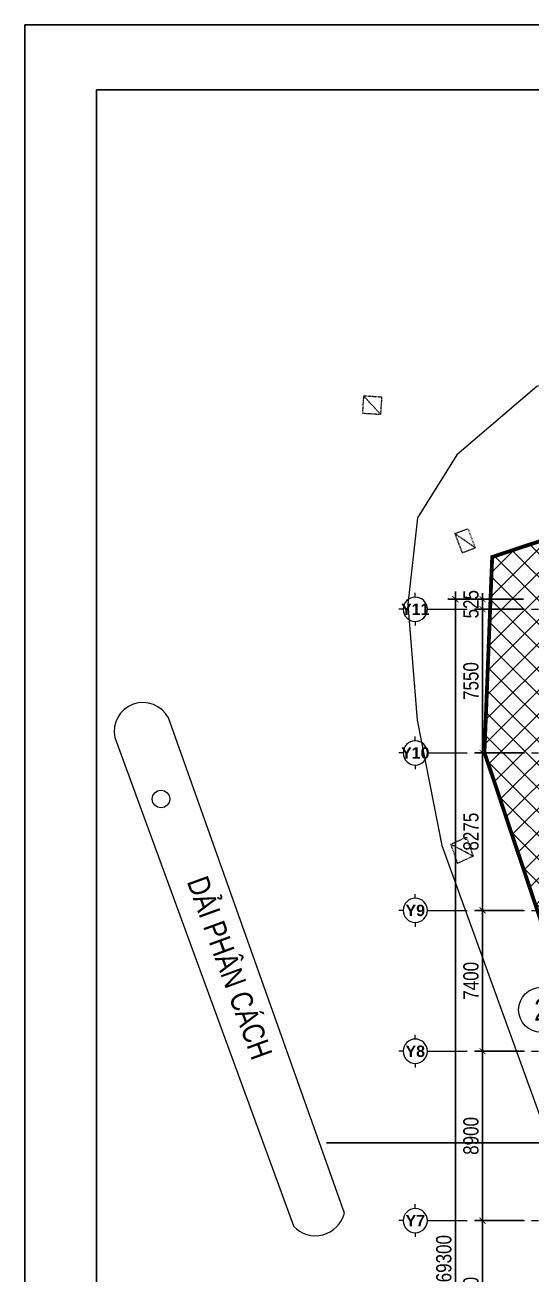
# Model space of a CAD drawing. Header units: millimetres. Extents: x -346728 to 1320345, y -537202 to -385966.
# Drawn here: x 319730 to 346317, y -451599 to -385966 of the extents above; entities that cross this region are included whole.
import ezdxf
from ezdxf.enums import TextEntityAlignment as Align
from ezdxf.xclip import XClip

# ---------------------------------------------------------------- set-up
doc = ezdxf.new("R2010")
doc.units = ezdxf.units.MM
doc.header["$LTSCALE"] = 100
doc.header["$XCLIPFRAME"] = 2
doc.set_wipeout_variables(frame=1)
doc.linetypes.add('NETNHA500', pattern=[0.75, 0.5, -0.25])
doc.linetypes.add('X1326_GLB$0$CENTER', pattern=[2, 1.25, -0.25, 0.25, -0.25])
for name, color, linetype, lineweight in [('0 T KY HIEU', 7, 'Continuous', 9), ('0 T TEXT', 7, 'Continuous', 13), ('L.DUONG', 234, 'Continuous', 15), ('LINE', 7, 'Continuous', 13), ('MOC', 7, 'Continuous', 25), ('X1326_GLB$0$A-tim', 8, 'X1326_GLB$0$CENTER', 9), ('X1326_GLB$0$Xref-Plan Grid$0$A-kich thuoc', 251, 'Continuous', 13), ('X1326_GLB$0$Xref-Plan Grid$0$A-ky hieu', 7, 'Continuous', 13)]:
    doc.layers.add(name, color=color, linetype=linetype, lineweight=lineweight)
doc.layers.add('NHA', color=3, linetype='NETNHA500')
doc.layers.add('X1326_COL_B4$0$CS', color=253, linetype='Continuous')
doc.styles.add('TOAN - FONT ARIAL', font='Arial_1.ttf', dxfattribs={"width": 0.8})
doc.styles.add('VNI-HELSE-CONDENSE', font='VHELVCN.TTF')
doc.styles.add('X1326_GLB$0$Xref-Plan Grid$0$BRG-Chu Hoa', font='Arialbd_1.ttf')
doc.linetypes.add('FENCELINE2', pattern='A,0.25,-0.1,[132,ltypeshp.shx,S=0.1,R=0,X=-0.1,Y=0],-0.1,1', length=1.45)
doc.dimstyles.new('X1326_GLB$0$200', dxfattribs={"dimscale": 400, "dimtxt": 2, "dimasz": 0.8, "dimexe": 1, "dimexo": 1, "dimgap": 0.5, "dimtad": 1, "dimdec": 0, "dimzin": 0, "dimdsep": 46, "dimtxsty": 'TOAN - FONT ARIAL', "dimblk": 'ARCHTICK', "dimcen": 0.8, "dimdle": 1, "dimclrd": 7, "dimclre": 7, "dimclrt": 7, "dimadec": 0, "dimazin": 0, "dimtfac": 1, "dimtdec": 0, "dimtix": 1, "dimtmove": 2, "dimatfit": 3, "dimfxl": 1, "dimtolj": 1, "dimtzin": 0, "dimarcsym": 0})

# ---------------------------------------------------------------- blocks, each defined once
blk = doc.blocks.new('*U252')
for p, q in [((0, 3.19), (0, 4.28)), ((-3.19, 0), (-4.28, 0)), ((3.19, 0), (4.28, 0)), ((0, -3.19), (0, -4.28))]:
    blk.add_line(p, q)
blk.add_circle((0, 0), 3.19)
at = {"color": 7, "style": 'X1326_GLB$0$Xref-Plan Grid$0$BRG-Chu Hoa'}
blk.add_attdef('1', text='', height=3, dxfattribs=at).set_placement((0, 0), align=Align.MIDDLE_CENTER)
blk = doc.blocks.new('*U253')
for p, q in [((0, 3.19), (0, 4.28)), ((-3.19, 0), (-4.28, 0)), ((3.19, 0), (4.28, 0)), ((0, -3.19), (0, -4.28))]:
    blk.add_line(p, q)
blk.add_circle((0, 0), 3.19)
at = {"color": 7, "style": 'X1326_GLB$0$Xref-Plan Grid$0$BRG-Chu Hoa'}
blk.add_attdef('1', text='', height=3, dxfattribs=at).set_placement((0, 0), align=Align.MIDDLE_CENTER)
blk = doc.blocks.new('*U254')
for p, q in [((0, 3.19), (0, 4.28)), ((-3.19, 0), (-4.28, 0)), ((3.19, 0), (4.28, 0)), ((0, -3.19), (0, -4.28))]:
    blk.add_line(p, q)
blk.add_circle((0, 0), 3.19)
at = {"color": 7, "style": 'X1326_GLB$0$Xref-Plan Grid$0$BRG-Chu Hoa'}
blk.add_attdef('1', text='', height=3, dxfattribs=at).set_placement((0, 0), align=Align.MIDDLE_CENTER)
blk = doc.blocks.new('*U240')
for p, q in [((0, 3.19), (0, 4.28)), ((-3.19, 0), (-4.28, 0)), ((3.19, 0), (4.28, 0)), ((0, -3.19), (0, -4.28))]:
    blk.add_line(p, q)
blk.add_circle((0, 0), 3.19)
at = {"color": 7, "style": 'X1326_GLB$0$Xref-Plan Grid$0$BRG-Chu Hoa'}
blk.add_attdef('1', text='', height=3, dxfattribs=at).set_placement((0, 0), align=Align.MIDDLE_CENTER)
blk = doc.blocks.new('_ArchTick')
at = {"color": 0, "linetype": 'ByBlock', "const_width": 0.15}
blk.add_lwpolyline([(-0.5, -0.5), (0.5, 0.5)], dxfattribs=at)
blk = doc.blocks.new('*D740')
at = {"layer": 'DEFPOINTS', "color": 0, "transparency": 16777216}
for p in [(343772, -432492), (346317, -432492, 0), (346317, -439892)]:
    blk.add_point(p, dxfattribs=at)
at = {"layer": 'X1326_GLB$0$Xref-Plan Grid$0$A-kich thuoc', "color": 7, "lineweight": -2, "transparency": 16777216}
for p, q in [((345917, -432492), (343372, -432492)), ((343772, -440292), (343772, -432092)), ((345917, -439892), (343372, -439892))]:
    blk.add_line(p, q, dxfattribs=at)
at = {"layer": 'X1326_GLB$0$Xref-Plan Grid$0$A-kich thuoc', "color": 7, "lineweight": -2, "transparency": 16777216, "xscale": 320, "yscale": 320, "zscale": 320}
for p, rotation in [((343772, -432492), 90), ((343772, -439892), 270)]:
    blk.add_blockref('_ArchTick', p, dxfattribs=dict(at, rotation=rotation))
at = {"layer": 'X1326_GLB$0$Xref-Plan Grid$0$A-kich thuoc', "color": 7, "transparency": 16777216, "insert": (343164, -436192), "char_height": 800, "attachment_point": 5, "rotation": 90, "style": 'TOAN - FONT ARIAL'}
blk.add_mtext('\\A1;7400', dxfattribs=at)
blk = doc.blocks.new('*D741')
at = {"layer": 'DEFPOINTS', "color": 0, "transparency": 16777216}
for p in [(343772, -424216), (346317, -424216, 0), (346317, -432492, 0)]:
    blk.add_point(p, dxfattribs=at)
at = {"layer": 'X1326_GLB$0$Xref-Plan Grid$0$A-kich thuoc', "color": 7, "lineweight": -2, "transparency": 16777216}
for p, q in [((343772, -432892), (343772, -423816)), ((345917, -424216), (343372, -424216)), ((345917, -432492), (343372, -432492))]:
    blk.add_line(p, q, dxfattribs=at)
at = {"layer": 'X1326_GLB$0$Xref-Plan Grid$0$A-kich thuoc', "color": 7, "lineweight": -2, "transparency": 16777216, "xscale": 320, "yscale": 320, "zscale": 320}
for p, rotation in [((343772, -424216), 90), ((343772, -432492), 270)]:
    blk.add_blockref('_ArchTick', p, dxfattribs=dict(at, rotation=rotation))
at = {"layer": 'X1326_GLB$0$Xref-Plan Grid$0$A-kich thuoc', "color": 7, "transparency": 16777216, "insert": (343164, -428354), "char_height": 800, "attachment_point": 5, "rotation": 90, "style": 'TOAN - FONT ARIAL'}
blk.add_mtext('\\A1;8275', dxfattribs=at)
blk = doc.blocks.new('*D742')
at = {"layer": 'DEFPOINTS', "color": 0, "transparency": 16777216}
for p in [(346317, -416142, 0), (342348, -485442), (346317, -485442, 0)]:
    blk.add_point(p, dxfattribs=at)
at = {"layer": 'X1326_GLB$0$Xref-Plan Grid$0$A-kich thuoc', "color": 7, "lineweight": -2, "transparency": 16777216}
for p, q in [((342348, -415742), (342348, -485842)), ((345917, -416142), (341948, -416142)), ((345917, -485442), (341948, -485442))]:
    blk.add_line(p, q, dxfattribs=at)
at = {"layer": 'X1326_GLB$0$Xref-Plan Grid$0$A-kich thuoc', "color": 7, "lineweight": -2, "transparency": 16777216, "xscale": 320, "yscale": 320, "zscale": 320}
for p, rotation in [((342348, -416142), 90), ((342348, -485442), 270)]:
    blk.add_blockref('_ArchTick', p, dxfattribs=dict(at, rotation=rotation))
at = {"layer": 'X1326_GLB$0$Xref-Plan Grid$0$A-kich thuoc', "color": 7, "transparency": 16777216, "insert": (341739, -450792), "char_height": 800, "attachment_point": 5, "rotation": 90, "style": 'TOAN - FONT ARIAL'}
blk.add_mtext('\\A1;69300', dxfattribs=at)
blk = doc.blocks.new('*D743')
at = {"layer": 'DEFPOINTS', "color": 0, "transparency": 16777216}
for p in [(343772, -416142), (346317, -416142, 0), (346317, -416667)]:
    blk.add_point(p, dxfattribs=at)
at = {"layer": 'X1326_GLB$0$Xref-Plan Grid$0$A-kich thuoc', "color": 7, "lineweight": -2, "transparency": 16777216}
for p, q in [((343772, -416142), (343772, -415822)), ((345917, -416142), (343372, -416142)), ((345917, -416667), (343372, -416667)), ((343772, -416667), (343772, -416142)), ((343772, -416667), (343772, -416987))]:
    blk.add_line(p, q, dxfattribs=at)
at = {"layer": 'X1326_GLB$0$Xref-Plan Grid$0$A-kich thuoc', "color": 7, "lineweight": -2, "transparency": 16777216, "xscale": 320, "yscale": 320, "zscale": 320}
for p, rotation in [((343772, -416142), 270), ((343772, -416667), 90)]:
    blk.add_blockref('_ArchTick', p, dxfattribs=dict(at, rotation=rotation))
at = {"layer": 'X1326_GLB$0$Xref-Plan Grid$0$A-kich thuoc', "color": 7, "transparency": 16777216, "insert": (343164, -416404), "char_height": 800, "attachment_point": 5, "rotation": 90, "style": 'TOAN - FONT ARIAL'}
blk.add_mtext('\\A1;525', dxfattribs=at)
blk = doc.blocks.new('*D726')
at = {"layer": 'DEFPOINTS', "color": 0, "transparency": 16777216}
for p in [(343772, -448792), (346317, -448792, 0), (346317, -456692, 0)]:
    blk.add_point(p, dxfattribs=at)
at = {"layer": 'X1326_GLB$0$Xref-Plan Grid$0$A-kich thuoc', "color": 7, "lineweight": -2, "transparency": 16777216}
for p, q in [((345917, -448792), (343372, -448792)), ((343772, -457092), (343772, -448392)), ((345917, -456692), (343372, -456692))]:
    blk.add_line(p, q, dxfattribs=at)
at = {"layer": 'X1326_GLB$0$Xref-Plan Grid$0$A-kich thuoc', "color": 7, "lineweight": -2, "transparency": 16777216, "xscale": 320, "yscale": 320, "zscale": 320}
for p, rotation in [((343772, -448792), 90), ((343772, -456692), 270)]:
    blk.add_blockref('_ArchTick', p, dxfattribs=dict(at, rotation=rotation))
at = {"layer": 'X1326_GLB$0$Xref-Plan Grid$0$A-kich thuoc', "color": 7, "transparency": 16777216, "insert": (343164, -452742), "char_height": 800, "attachment_point": 5, "rotation": 90, "style": 'TOAN - FONT ARIAL'}
blk.add_mtext('\\A1;7900', dxfattribs=at)
blk = doc.blocks.new('*D727')
at = {"layer": 'DEFPOINTS', "color": 0, "transparency": 16777216}
for p in [(343772, -439892), (346317, -439892, 0), (346317, -448792, 0)]:
    blk.add_point(p, dxfattribs=at)
at = {"layer": 'X1326_GLB$0$Xref-Plan Grid$0$A-kich thuoc', "color": 7, "lineweight": -2, "transparency": 16777216}
for p, q in [((343772, -449192), (343772, -439492)), ((345917, -439892), (343372, -439892)), ((345917, -448792), (343372, -448792))]:
    blk.add_line(p, q, dxfattribs=at)
at = {"layer": 'X1326_GLB$0$Xref-Plan Grid$0$A-kich thuoc', "color": 7, "lineweight": -2, "transparency": 16777216, "xscale": 320, "yscale": 320, "zscale": 320}
for p, rotation in [((343772, -439892), 90), ((343772, -448792), 270)]:
    blk.add_blockref('_ArchTick', p, dxfattribs=dict(at, rotation=rotation))
at = {"layer": 'X1326_GLB$0$Xref-Plan Grid$0$A-kich thuoc', "color": 7, "transparency": 16777216, "insert": (343164, -444342), "char_height": 800, "attachment_point": 5, "rotation": 90, "style": 'TOAN - FONT ARIAL'}
blk.add_mtext('\\A1;8900', dxfattribs=at)
blk = doc.blocks.new('*U264')
for p, q in [((0, 3.19), (0, 4.28)), ((-3.19, 0), (-4.28, 0)), ((3.19, 0), (4.28, 0)), ((0, -3.19), (0, -4.28))]:
    blk.add_line(p, q)
blk.add_circle((0, 0), 3.19)
at = {"color": 7, "style": 'X1326_GLB$0$Xref-Plan Grid$0$BRG-Chu Hoa'}
blk.add_attdef('1', text='', height=3, dxfattribs=at).set_placement((0, 0), align=Align.MIDDLE_CENTER)
blk = doc.blocks.new('*D728')
at = {"layer": 'DEFPOINTS', "color": 0, "transparency": 16777216}
for p in [(343772, -416667), (346317, -416667, 0), (346317, -424216, 0)]:
    blk.add_point(p, dxfattribs=at)
at = {"layer": 'X1326_GLB$0$Xref-Plan Grid$0$A-kich thuoc', "color": 7, "lineweight": -2, "transparency": 16777216}
for p, q in [((345917, -416667), (343372, -416667)), ((343772, -424616), (343772, -416267)), ((345917, -424216), (343372, -424216))]:
    blk.add_line(p, q, dxfattribs=at)
at = {"layer": 'X1326_GLB$0$Xref-Plan Grid$0$A-kich thuoc', "color": 7, "lineweight": -2, "transparency": 16777216, "xscale": 320, "yscale": 320, "zscale": 320}
for p, rotation in [((343772, -416667), 90), ((343772, -424216), 270)]:
    blk.add_blockref('_ArchTick', p, dxfattribs=dict(at, rotation=rotation))
at = {"layer": 'X1326_GLB$0$Xref-Plan Grid$0$A-kich thuoc', "color": 7, "transparency": 16777216, "insert": (343164, -420441), "char_height": 800, "attachment_point": 5, "rotation": 90, "style": 'TOAN - FONT ARIAL'}
blk.add_mtext('\\A1;7550', dxfattribs=at)
blk = doc.blocks.new('LVL-KHUNGTEN')
blk.add_lwpolyline([(61073, 41093), (119124, 41093), (119124, 62), (61073, 62)], close=True)
at = {"layer": 'DEFPOINTS'}
for p, q in [((61073, 41093), (119124, 41093)), ((61073, 62), (61073, 41093))]:
    blk.add_line(p, q, dxfattribs=at)
blk = doc.blocks.new('mb duong hh')
at = {"layer": 'LINE', "color": 252, "lineweight": 9}
for points in [[(-162441, 101277), (-105847, 101188), (-89301, 101141), (-83874, 100003), (-80029, 97722), (-75803, 93491), (-73861, 90132), (-55291, 40370), (-35202, -14403), (-17017, -62564)], [(14977, 101049), (-7702, 101358), (-14927, 101246), (-29449, 100943), (-35818, 99008), (-40020, 95429), (-42101, 92117), (-42609, 87567), (-42104, 81482), (-40823, 74903), (-34507, 57500), (-12505, -1540), (-11062, -5026), (-1334, -3647), (4526, -1388), (38515, 14361), (36944, 16828)], [(-45937, 55583), (-55177, 81597), (-55177, 81597), (-55177, 81597)], [(-58000, 80578), (-48613, 54903)]]:
    blk.add_lwpolyline(points, dxfattribs=at)
for centre, radius, start, end in [((-56518, 80893), 1515, 27.69945, 191.99063), ((-47457, 55957), 1565, 222.35895, 346.17217)]:
    blk.add_arc(centre, radius, start, end, dxfattribs=at)
at = {"layer": 'MOC', "color": 252, "lineweight": 9}
blk.add_circle((-55568, 77339), 461, dxfattribs=at)
at = {"layer": 'NHA', "color": 252, "lineweight": 9}
for p, q in [((-44929, 98532), (-44990, 97618)), ((-44039, 97556), (-44929, 98532)), ((-44929, 98532), (-43979, 98470)), ((-43979, 98470), (-44039, 97556)), ((-44990, 97618), (-44039, 97556)), ((-40131, 91287), (-39448, 91542)), ((-39061, 90535), (-40131, 91287)), ((-40131, 91287), (-39745, 90280)), ((-39448, 91542), (-39061, 90535)), ((-39745, 90280), (-39061, 90535)), ((-40348, 74961), (-39521, 75341)), ((-39174, 74342), (-40348, 74961)), ((-40348, 74961), (-40001, 73962)), ((-39521, 75341), (-39174, 74342)), ((-40001, 73962), (-39174, 74342))]:
    blk.add_line(p, q, dxfattribs=at)
at = {"layer": '0 T TEXT', "lineweight": 9, "style": 'TOAN - FONT ARIAL', "width": 0.8}
blk.add_text('DẢI PHÂN CÁCH', height=1150, rotation=290.08121, dxfattribs=at).set_placement((-54228, 73002))
blk = doc.blocks.new('T STT')
at = {"color": 7, "linetype": 'Continuous'}
blk.add_wipeout([(376644, 277984), (376756, 277976), (376879, 277949), (377025, 277888), (377156, 277799), (377266, 277687), (377334, 277588), (377398, 277451), (377433, 277317), (377444, 277184), (377433, 277051), (377404, 276935), (377365, 276838), (377294, 276718), (377203, 276612), (377122, 276543), (377011, 276473), (376888, 276422), (376741, 276390), (376644, 276384), (376532, 276392), (376392, 276425), (376245, 276491), (376127, 276573), (376049, 276649), (375987, 276727), (375927, 276828), (375876, 276960), (375853, 277065), (375844, 277184), (375850, 277284), (375877, 277411), (375908, 277499), (375964, 277605), (376040, 277709), (376130, 277798), (376216, 277860), (376313, 277912), (376426, 277954), (376557, 277979)], dxfattribs=at)
at = {"layer": '0 T KY HIEU', "color": 7}
blk.add_circle((376644, 277184), 800, dxfattribs=at)
at = {"layer": '0 T TEXT', "color": 7, "style": 'VNI-HELSE-CONDENSE'}
blk.add_attdef('0', text='', height=750, dxfattribs=at).set_placement((376644, 277184), align=Align.MIDDLE_CENTER)
blk = doc.blocks.new('MB HANG RAO TAM')
h = blk.add_hatch()
h.set_pattern_fill('ANSI37', color=8, scale=7000, style=0)
h.set_pattern_definition([(45, (527887.4, 631399.9), (-618.7184, 618.7184), []), (135, (527887.4, 631399.9), (-618.7184, -618.7184), [])])
h.paths.add_polyline_path([(89794, 74797), (94796, 69797), (94804, 22611), (90246, 15544), (52523, -1634), (34324, -9922), (14325, -19029), (8025, -16417), (-19267, 56832), (-5688, 74797), (41806, 74797), (65797, 74797)], flags=16)
h.paths.add_polyline_path([(-17293, 40146), (-15160, 40938), (-12777, 34516), (-15127, 33730), (-10493, 20001), (4784, -19373), (12548, -21453), (91490, 14752), (95488, 20874), (95620, 46027), (95770, 74597), (91825, 78101), (52350, 76926), (14008, 75822), (-9259, 75871), (-23844, 71027), (-24251, 60760)])
at = {"layer": 'L.DUONG', "color": 94, "linetype": 'FENCELINE2', "ltscale": 25, "const_width": 200, "elevation": 7850}
blk.add_lwpolyline([(-15198, 33706), (-12777, 34516), (-15160, 40938), (-17346, 40127), (-24251, 60760), (-23844, 71027), (-9259, 75871), (5427, 75795), (5898, 75797)], dxfattribs=at)
ref = blk.add_blockref('T STT', (-580049, -363989, -2472), dxfattribs=dict(xscale=1.483571909629973, yscale=1.483571909629973, zscale=1.483571909629973))
ref.add_attrib('0', '2', dxfattribs={"layer": '0 T TEXT', "color": 7, "height": 1150, "style": 'VNI-HELSE-CONDENSE'}).set_placement((-21271, 47233, -2472), align=Align.MIDDLE_CENTER)

msp = doc.modelspace()

# ---------------------------------------------------------------- linework, layer by layer
at = {"layer": 'X1326_COL_B4$0$CS', "linetype": 'ByBlock', "ltscale": 8, "elevation": -1404.9, "flags": 128}
msp.add_lwpolyline([(462924.9, -444707.5), (335575.3, -444707.5)], dxfattribs=at)
at = {"layer": 'X1326_GLB$0$A-tim', "ltscale": 15}
for p, q in [((341092.1, -416666.6, -1404.9), (475778.7, -416666.6, -1404.9)), ((341092.1, -424216.4, -1404.9), (475778.7, -424216.4, -1404.9)), ((341092.1, -432491.5, -1404.9), (475778.7, -432491.5, -1404.9)), ((341092.1, -439891.6, -1404.9), (475778.7, -439891.6, -1404.9)), ((341092.1, -448791.5, -1404.9), (475778.7, -448791.5, -1404.9))]:
    msp.add_line(p, q, dxfattribs=at)

# ---------------------------------------------------------------- block references
at = {"extrusion": (0.00597, -2.28885e-18, 0.999982), "xscale": 3.385207865094198, "yscale": 3.385207865094198, "zscale": 3.385207865094198}
msp.add_blockref('LVL-KHUNGTEN', (112985.2, -525073.6, 1027.7), dxfattribs=at)
ref = msp.add_blockref('mb duong hh', (382446.7, -503978, 0))
XClip(ref).set_block_clipping_path([(-58962.6888090824, -15358.4345334051), (108047.3313388755, 114603.0144500207)])
at = {"layer": 'X1326_GLB$0$Xref-Plan Grid$0$A-ky hieu'}
ref = msp.add_blockref('*U264', (340235.3, -416666.6, -1404.9), dxfattribs=dict(at, xscale=-200, yscale=200, zscale=200, rotation=180))
ref.add_attrib('1', 'Y11', dxfattribs={"layer": '0', "color": 7, "height": 600, "style": 'X1326_GLB$0$Xref-Plan Grid$0$BRG-Chu Hoa'}).set_placement((340235.3, -416666.6, -1404.9), align=Align.MIDDLE_CENTER)
ref = msp.add_blockref('*U240', (340235.3, -424216.4, -1404.9), dxfattribs=dict(at, xscale=-200, yscale=200, zscale=200, rotation=180))
ref.add_attrib('1', 'Y10', dxfattribs={"layer": '0', "color": 7, "height": 600, "style": 'X1326_GLB$0$Xref-Plan Grid$0$BRG-Chu Hoa'}).set_placement((340235.3, -424216.4, -1404.9), align=Align.MIDDLE_CENTER)
ref = msp.add_blockref('*U254', (340235.3, -432491.5, -1404.9), dxfattribs=dict(at, xscale=-200, yscale=200, zscale=200, rotation=180))
ref.add_attrib('1', 'Y9', dxfattribs={"layer": '0', "color": 7, "height": 600, "style": 'X1326_GLB$0$Xref-Plan Grid$0$BRG-Chu Hoa'}).set_placement((340235.3, -432491.5, -1404.9), align=Align.MIDDLE_CENTER)
ref = msp.add_blockref('*U253', (340235.3, -439891.6, -1404.9), dxfattribs=dict(at, xscale=-200, yscale=200, zscale=200, rotation=180))
ref.add_attrib('1', 'Y8', dxfattribs={"layer": '0', "color": 7, "height": 600, "style": 'X1326_GLB$0$Xref-Plan Grid$0$BRG-Chu Hoa'}).set_placement((340235.3, -439891.6, -1404.9), align=Align.MIDDLE_CENTER)
ref = msp.add_blockref('*U252', (340235.3, -448791.5, -1404.9), dxfattribs=dict(at, xscale=-200, yscale=200, zscale=200, rotation=180))
ref.add_attrib('1', 'Y7', dxfattribs={"layer": '0', "color": 7, "height": 600, "style": 'X1326_GLB$0$Xref-Plan Grid$0$BRG-Chu Hoa'}).set_placement((340235.3, -448791.5, -1404.9), align=Align.MIDDLE_CENTER)

# ---------------------------------------------------------------- dimensions: what is measured, and where the dimension line sits
at = {"layer": 'X1326_GLB$0$Xref-Plan Grid$0$A-kich thuoc'}
for base, p1, p2, picture, middle in [((342347.6, -485441.8, -1404.9), (346316.8, -416141.8, -1404.9), (346316.8, -485441.8, -1404.9), '*D742', (341738.9, -450791.8, -1404.9)), ((343772, -416141.8, -1404.9), (346316.8, -416666.6, -1404.9), (346316.8, -416141.8, -1404.9), '*D743', (343163.6, -416404.2, -1404.9)), ((343772, -416666.6, -1404.9), (346316.8, -424216.4, -1404.9), (346316.8, -416666.6, -1404.9), '*D728', (343163.6, -420441.5, -1404.9)), ((343772, -424216.4, -1404.9), (346316.8, -432491.5, -1404.9), (346316.8, -424216.4, -1404.9), '*D741', (343163.6, -428354, -1404.9)), ((343772, -432491.5, -1404.9), (346316.8, -439891.6, -1404.9), (346316.8, -432491.5, -1404.9), '*D740', (343163.6, -436191.5, -1404.9)), ((343772, -439891.6, -1404.9), (346316.8, -448791.5, -1404.9), (346316.8, -439891.6, -1404.9), '*D727', (343163.6, -444341.5, -1404.9)), ((343772, -448791.5, -1404.9), (346316.8, -456691.6, -1404.9), (346316.8, -448791.5, -1404.9), '*D726', (343163.6, -452741.5, -1404.9))]:
    dim = msp.add_linear_dim(base=base, p1=p1, p2=p2, angle=90, dimstyle='X1326_GLB$0$200', dxfattribs=at)
    dim.commit()
    dim.dimension.update_dxf_attribs({"geometry": picture, "text_midpoint": middle})

# ---------------------------------------------------------------- next in the draw order: block references
msp.add_blockref('MB HANG RAO TAM', (368121.2, -484948.9, 0))

doc.saveas('drawing.dxf')
